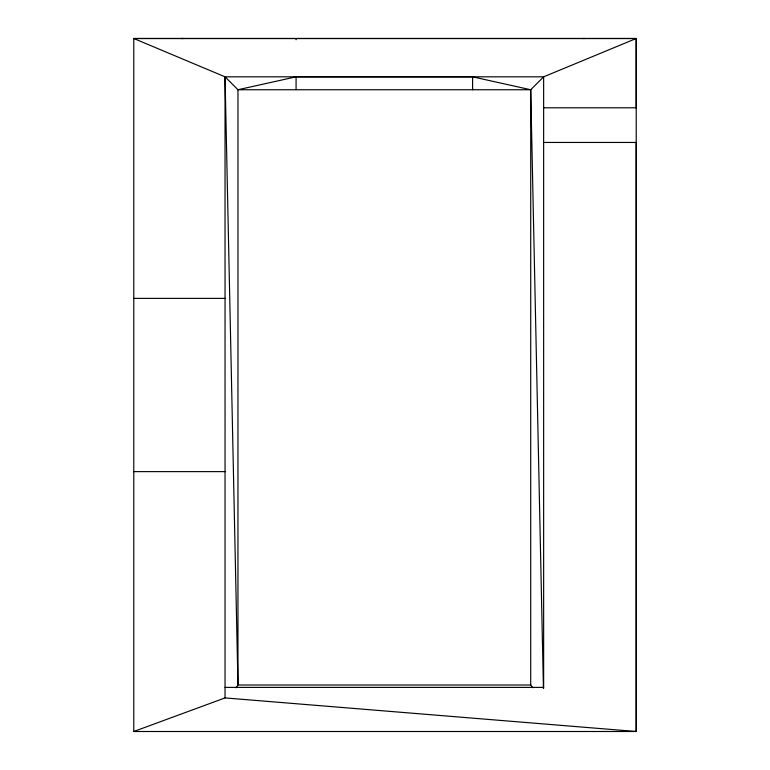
<?xml version="1.0" encoding="UTF-8"?>
<svg xmlns="http://www.w3.org/2000/svg" width="770" height="770" viewBox="0 0 770 770"><rect width="100%" height="100%" fill="white"/><g stroke="black" fill="none" stroke-linecap="round" stroke-linejoin="round"><path stroke-width="1.16" d="M543.639 142.45L636.212 142.45L636.212 731.5L133.787 731.5L133.787 38.5L636.212 38.5L636.212 107.8L543.639 107.8M236.053 687.774L237.959 685.002L237.959 89.743L225.042 76.827L133.787 38.5L636.212 38.5L636.212 731.5L225.042 697.918L133.787 731.5M543.428 688.303L530.722 89.743L472.597 76.827L296.075 76.827L237.959 89.743L530.722 89.743L543.639 76.827L636.212 38.5M181.037 38.51L183.635 38.5M225.042 697.918L225.042 76.827L543.639 76.827L543.639 688.313M133.787 298.375L225.042 298.375M133.787 471.625L225.042 471.625M532.907 687.774L530.722 685.002L237.959 685.002L225.042 76.827M225.042 687.389L543.639 687.389M582.207 38.5L584.805 38.51M296.075 38.5L296.075 39.742M530.722 89.743L530.722 685.002M472.597 76.827L472.597 89.743M296.075 76.634L296.075 89.743"/></g></svg>
